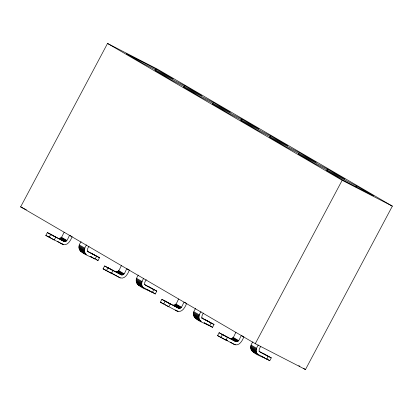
<?xml version="1.0" encoding="UTF-8"?>
<svg xmlns="http://www.w3.org/2000/svg" width="413" height="413" viewBox="0 0 413 413"><rect width="100%" height="100%" fill="white"/><g stroke="black" fill="none" stroke-linecap="round" stroke-linejoin="round"><path stroke-width="0.62" d="M87.231 251.058L99.538 257.712L98.01 260.588C91.991 256.106 72.409 252.973 81.118 241.734M86.348 254.599C83.158 252.24 84.417 247.521 86.529 244.888M144.483 284.443L156.79 291.098L155.257 293.973C149.243 289.498 129.656 286.359 138.37 275.12M143.6 287.985C140.405 285.631 141.669 280.912 143.776 278.274M201.73 317.834L214.037 324.484L212.509 327.359C206.49 322.883 186.908 319.75 195.617 308.506M200.847 321.371C197.657 319.017 198.916 314.298 201.028 311.66M258.982 351.22L271.284 357.87L269.756 360.75C263.737 356.269 244.155 353.136 252.864 341.897M258.099 354.757C254.904 352.403 256.168 347.684 258.275 345.051M88.981 246.277C88.067 247.764 86.296 250.335 88.145 251.878L99.538 257.712M146.228 279.663C145.314 281.155 143.543 283.721 145.397 285.264L156.79 291.098M203.48 313.054C202.566 314.541 200.795 317.107 202.644 318.65L214.037 324.484M260.727 346.44C259.813 347.927 258.042 350.492 259.896 352.041L271.284 357.87M20.65 206.861L107.53 43.458L157.72 69.307L392.35 206.139L305.47 369.542L255.28 343.693L20.65 206.861L26.355 209.794M45.838 235.441L47.366 232.565L64.201 241.497C67.567 242.137 68.104 237.201 69.611 235.379L72.12 236.67C70.757 240.247 67.789 245.988 62.957 244.501L45.838 235.441L48.306 236.654M49.147 237.372L50.675 234.496L47.366 232.565M103.085 268.832L104.618 265.957L121.448 274.882C124.819 275.523 125.351 270.592 126.858 268.765L129.367 270.056C128.009 273.633 125.036 279.374 120.204 277.887L103.085 268.832L111.458 273.442L112.992 270.561L107.581 267.407M106.394 270.758L107.922 267.882L104.618 265.957M160.337 302.218L161.865 299.342L178.7 308.274C182.066 308.909 182.598 303.978 184.11 302.151L186.619 303.447C185.256 307.019 182.283 312.76 177.451 311.273L160.337 302.218L163.3 303.674M163.646 304.149L165.174 301.268L161.865 299.342M243.866 336.832C242.503 340.405 239.535 346.146 234.703 344.659L217.584 335.604L219.117 332.728L235.947 341.659C239.318 342.294 239.85 337.364 241.357 335.542L243.365 336.574M220.893 337.535L222.421 334.659L219.117 332.728M255.28 343.693L342.165 180.295L107.53 43.458M58.791 238.342C62.157 238.977 62.693 234.047 64.201 232.225M116.038 271.728C119.409 272.368 119.94 267.438 121.453 265.611M173.29 305.119C176.656 305.754 177.192 300.824 178.7 298.997M230.537 338.505C233.908 339.14 234.439 334.21 235.947 332.388M155.484 69.998L156.357 69.198L173.264 79.053L143.151 63.545L126.244 53.69L156.357 69.198M183.666 87.091L184.983 85.889L201.89 95.749L171.777 80.241L154.87 70.38L184.983 85.889M212.731 103.384L213.609 102.584L230.511 112.444L200.398 96.936L183.496 87.076L213.609 102.584M240.918 120.482L242.235 119.28L259.137 129.135L229.024 113.627L212.122 103.771L242.235 119.28M269.978 136.775L270.856 135.97L287.763 145.83L257.65 130.322L240.743 120.462L270.856 135.97M298.604 153.466L299.482 152.665L316.384 162.526L286.276 147.018L269.369 137.157L299.482 152.665M326.791 170.564L328.108 169.361L345.01 179.216L314.897 163.708L297.995 153.853L328.108 169.361M355.856 186.857L356.729 186.051L373.636 195.912L343.523 180.404L326.621 170.543L356.729 186.051M217.584 335.604L225.957 340.214L227.491 337.338L222.08 334.184M49.896 237.454L48.801 236.897L54.211 240.051L55.74 237.176L50.329 234.021M110.968 272.786L120.204 277.887M224.92 339.285L227.656 340.673M64.201 241.497L50.675 234.496M121.448 274.882L107.922 267.882M178.7 308.274L165.174 301.268M235.947 341.659L222.421 334.659M342.165 180.295L392.35 206.139M80.938 251.445L85.832 253.995M138.19 284.831L142.537 287.097M143.626 287.665L146.341 289.079M195.437 318.216L201.415 321.335M252.689 351.602L256.494 353.59M257.578 354.153L264.196 357.627M90.199 256.277L92.45 257.469M150.265 291.15L146.883 289.363L152.294 292.518L153.822 289.642L148.417 286.488M206.949 324.241L204.136 322.754L209.546 325.909L211.074 323.028L205.664 319.874M208.075 324.835L209.2 325.434M298.78 365.639L299.895 366.29M303.24 368.241L305.47 369.542M79.42 244.981L84.83 248.136M136.672 278.367L142.082 281.521M193.919 311.758L199.329 314.912M251.171 345.144L256.576 348.298M79.182 245.704L84.593 248.858M136.435 279.095L141.84 282.249M193.682 312.481L199.092 315.635M250.934 345.867L256.339 349.021M91.165 253.102L96.575 256.256L95.047 259.132L90.179 256.292M262.916 353.265L268.321 356.419L266.793 359.295L261.383 356.14M79.033 246.442L84.443 249.602M136.28 279.833L141.69 282.988M193.532 313.219L198.942 316.373M250.779 346.605L256.189 349.759M201.565 318.02L202.644 318.65M78.971 247.186L84.381 250.34M136.218 280.572L141.628 283.731M193.47 313.963L198.88 317.117M250.717 347.348L256.127 350.503M61.475 237.289L66.885 240.443M118.727 270.675L124.137 273.829M175.974 304.061L181.384 307.215M233.226 337.452L238.631 340.606M79.002 247.919L84.407 251.073M136.249 281.305L141.659 284.459M193.496 314.696L198.906 317.85M250.748 348.082L256.158 351.236M61.217 237.604L66.627 240.758M118.464 270.99L123.874 274.144M175.716 304.376L181.126 307.53M232.963 337.762L238.373 340.916M60.917 237.873L66.328 241.027M118.17 271.258L123.575 274.418M175.417 304.649L180.827 307.804M232.669 338.035L238.074 341.19M79.12 248.631L84.526 251.785M136.367 282.017L141.778 285.171M193.614 315.403L199.025 318.557M250.867 348.789L256.277 351.943M60.592 238.094L65.997 241.254M117.839 271.486L123.25 274.64M175.086 304.871L180.496 308.026M232.338 338.257L237.749 341.412M79.327 249.302L84.732 252.457M136.574 282.693L141.984 285.848M193.821 316.079L199.231 319.234M251.073 349.465L256.483 352.619M60.241 238.265L65.652 241.419M117.488 271.651L122.898 274.81M174.74 305.042L180.145 308.196M231.987 338.428L237.398 341.582M96.358 259.622L98.01 260.588M151.953 292.048L155.257 293.973M210.305 326.074L212.509 327.359M266.999 359.14L269.756 360.75M59.875 238.378L65.285 241.533M79.616 249.932L85.026 253.086M117.127 271.764L122.532 274.919M136.863 283.323L142.273 286.477M174.374 305.15L179.784 308.305M194.115 316.709L199.525 319.863M231.621 338.536L237.031 341.696M251.362 350.095L256.772 353.249M59.508 238.425L64.918 241.584M116.755 271.816L122.165 274.97M174.007 305.202L179.412 308.356M231.254 338.588L236.664 341.742M59.142 238.415L64.552 241.569M79.988 250.505L85.398 253.659M116.394 271.8L121.799 274.96M137.235 283.891L142.645 287.045M173.641 305.192L179.051 308.346M194.487 317.282L199.897 320.436M230.888 338.577L236.298 341.732M251.734 350.668L257.144 353.822M80.432 251.011L85.842 254.165M137.679 284.397L143.089 287.551M194.931 317.788L200.336 320.942M252.178 351.174L257.588 354.328M164.828 300.798L170.239 303.953L168.71 306.828L164.921 304.618M61.439 243.402L63.602 244.666M177.022 310.808L178.101 311.438M234.269 344.194L235.353 344.829M57.546 241.347L62.957 244.501M175.288 310.013L177.451 311.273M230.377 342.14L234.703 344.659"/></g></svg>
